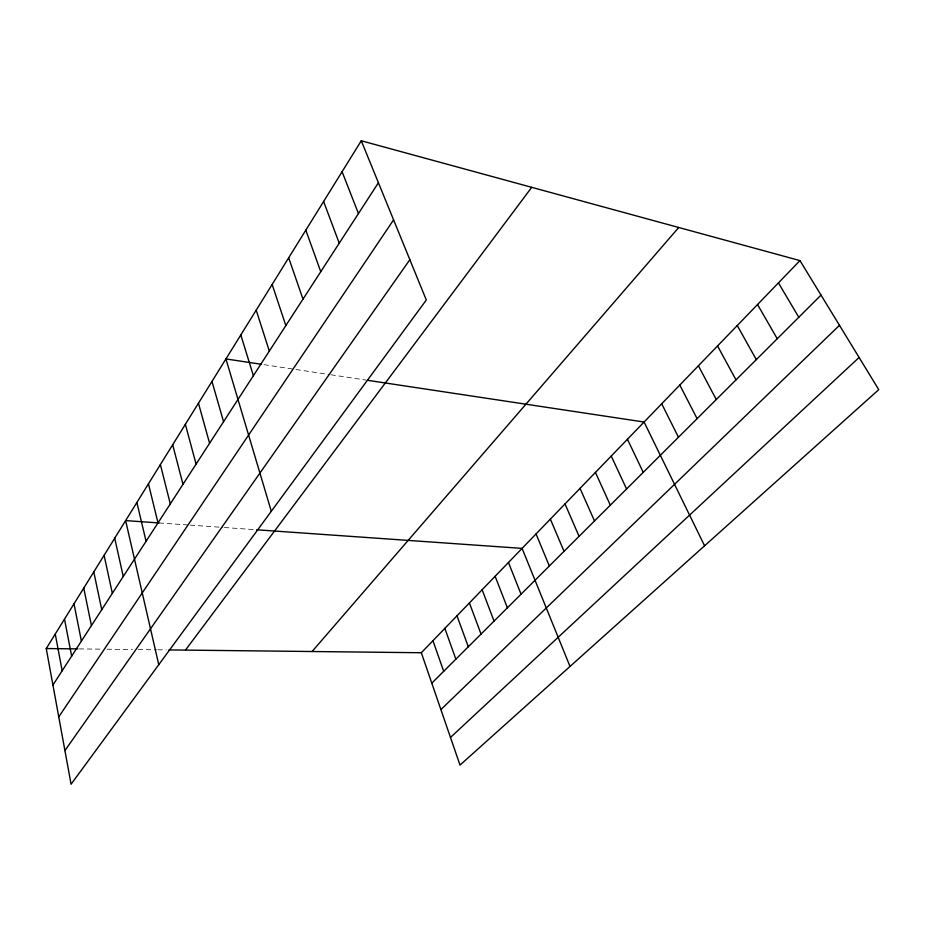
<?xml version="1.0" encoding="UTF-8"?>
<svg xmlns="http://www.w3.org/2000/svg" width="925" height="925" viewBox="0 0 925 925"><rect width="100%" height="100%" fill="white"/><g stroke="black" fill="none" stroke-linecap="round" stroke-linejoin="round"><path stroke-width="0.69" stroke-dasharray="4.62 3.47" d="M79.145 648.911L101.519 649.165M107.034 649.223L132.391 649.512M138.126 649.57L156.441 649.778M157.84 649.789L166.211 649.882M159.077 522.949L188.781 525.03M190.168 525.123L222.89 527.412M224.324 527.516L255.277 529.69M263.972 364.67L329.462 374.556M330.838 374.764L365.988 380.059"/><path stroke-width="1.39" d="M361.282 140.773L426.309 300.001L71.075 784.227L46.25 648.541L361.282 140.773L799.963 260.596L878.75 389.656L460.002 765.091L421.326 652.738L799.963 260.596M52.922 685.032L378.417 182.734M58.749 716.863L393.587 219.861M64.923 750.58L409.856 259.694M185.463 650.102L531.713 187.324M312.072 651.524L678.742 227.481M431.802 683.17L821.03 295.098M440.901 709.579L839.484 325.322M450.487 737.433L859.094 357.466M46.25 648.541L77.746 648.899M168.951 649.917L421.326 652.738M159.077 522.949L125.627 520.602L158.765 664.705M256.653 529.782L522.093 548.386L570.008 666.462M261.208 364.253L225.931 358.935L271.303 511.305M367.375 380.279L644.089 422.031L704.584 545.808M778.434 282.888L798.795 317.263M757.54 304.533L777.243 338.758M737.26 325.542L756.315 359.628M717.557 345.95L735.999 379.874M698.41 365.78L716.274 399.542M679.794 385.054L697.103 418.655M661.699 403.797L678.464 437.236M627.451 439.259L643.233 472.363M611.24 456.048L626.572 488.978M595.446 472.421L610.327 505.166M580.033 488.377L594.497 520.948M565.013 503.928L579.073 536.338M550.352 519.11L564.03 551.335M536.049 533.922L549.346 565.973M508.461 562.504L521.041 594.197M342.088 171.726L358.449 213.559M495.141 576.298L507.386 607.806M482.133 589.768L494.054 621.091M323.611 201.5L339.244 243.194M469.414 602.938L481.035 634.087M456.996 615.807L468.304 646.772M305.817 230.175L320.767 271.707M444.844 628.399L455.863 659.178M432.958 640.701L443.699 671.307M288.681 257.798L302.984 299.157M272.158 284.438L285.848 325.6M256.202 310.141L269.325 351.095M240.812 334.954L253.381 375.689M211.975 381.435L223.561 421.708M198.459 403.219L209.593 443.26M185.37 424.321L196.077 464.119M172.686 444.763L182.988 484.33M160.383 464.593L170.304 503.905M148.451 483.821L158.002 522.879M136.877 502.483L146.069 541.287M114.712 538.2L123.256 576.495M104.097 555.301L112.341 593.341M93.783 571.928L101.738 609.702M83.759 588.092L91.425 625.612M74 603.817L81.4 641.083M64.496 619.126L71.653 656.126M55.257 634.03L62.16 670.775"/></g></svg>
